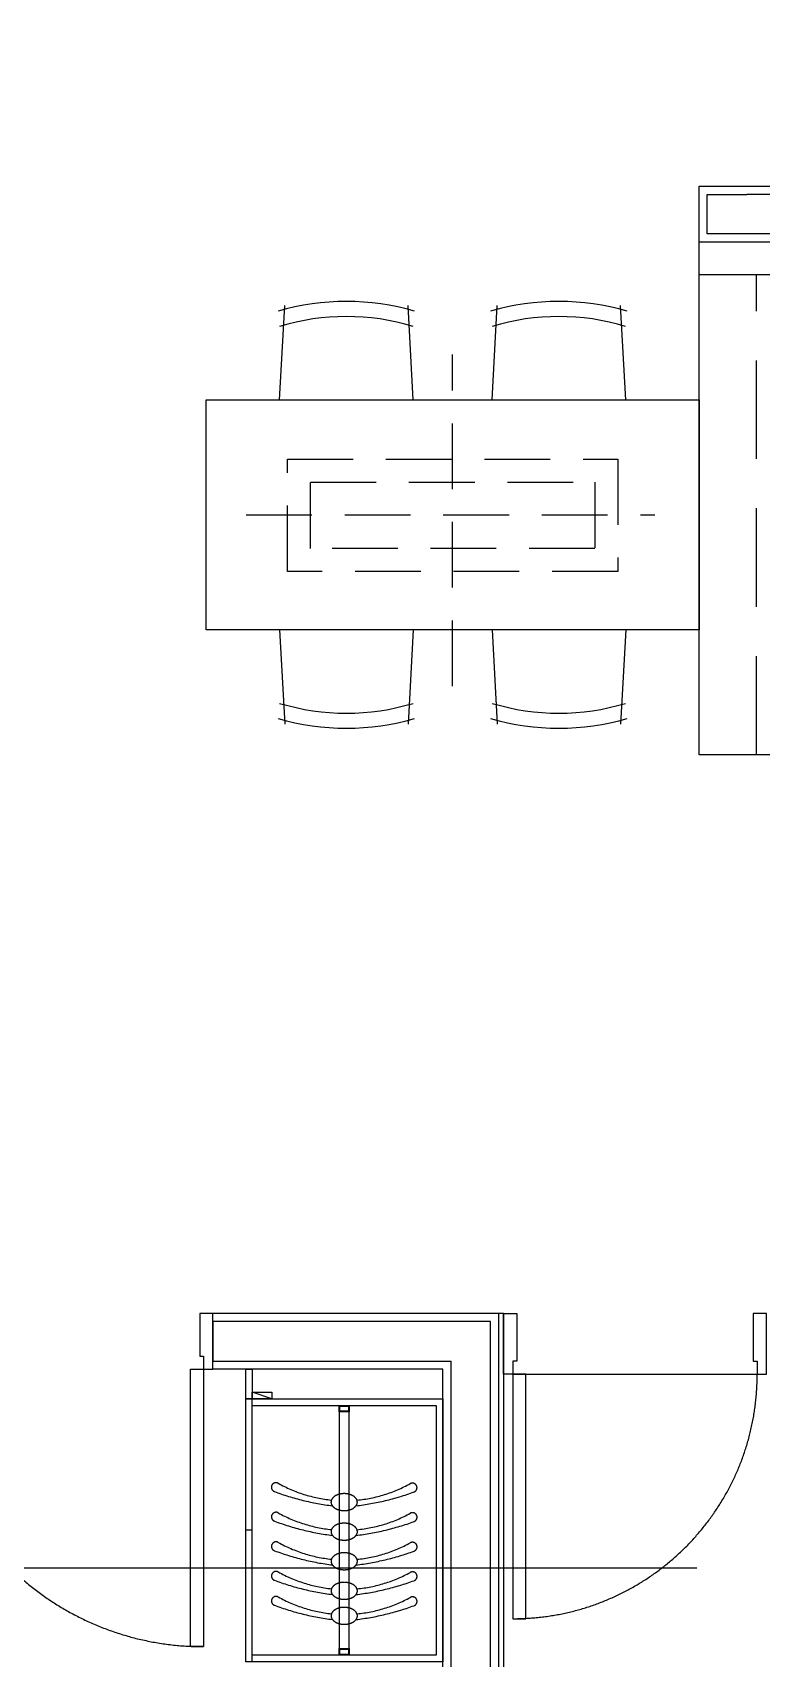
# Model space of a CAD drawing. Header units: millimetres. Extents: x 10000 to 302800, y 6800 to 229018.
# Drawn here: x 182684 to 184903, y 142962 to 147910 of the extents above; entities that cross this region are included whole.
import ezdxf

# ---------------------------------------------------------------- set-up
doc = ezdxf.new("R2010")
doc.units = ezdxf.units.MM
doc.header["$LTSCALE"] = 400
doc.header["$MEASUREMENT"] = 0
for name, pattern in [('X-GRID_5~ROOF$0$CENTER2', [1.125, 0.75, -0.125, 0.125, -0.125]), ('X-ROOM TYPE-SR-2Bay_2_8F 확장형$0$4402_Xref_Grd Flr Pln$0$HIDDEN', [0.375, 0.25, -0.125]), ('X-ROOM TYPE-SR-2Bay_2_8F 확장형$0$CONTINOUS', [0]), ('X-ROOM TYPE-SR-2Bay_2_8F 확장형$0$HIDDEN', [0.375, 0.25, -0.125]), ('X-ROOM TYPE-SR-2Bay_2_8F 확장형$0$X-ROOM TYPE-SR-2bay_1$0$PHANTOM2', [1.25, 0.625, -0.125, 0.125, -0.125, 0.125, -0.125])]:
    doc.linetypes.add(name, pattern=pattern)
doc.layers.get('0').update_dxf_attribs({"linetype": 'CONTINUOUS'})
for name, color, linetype in [('A-DIM1', 7, 'CONTINUOUS'), ('X-EXT_8F$0$A-254', 254, 'CONTINUOUS'), ('X-GRID_5~ROOF$0$A-CEN1', 1, 'X-GRID_5~ROOF$0$CENTER2'), ('X-ROOM TYPE-SR-2Bay_2_8F 확장형$0$.WA_BUILT-IN LOW', 252, 'CONTINUOUS'), ('X-ROOM TYPE-SR-2Bay_2_8F 확장형$0$.WA_Built-in_Lower', 252, 'CONTINUOUS'), ('X-ROOM TYPE-SR-2Bay_2_8F 확장형$0$.WA_Door Swing', 252, 'CONTINUOUS'), ('X-ROOM TYPE-SR-2Bay_2_8F 확장형$0$.WA_Floor-Fin', 252, 'CONTINUOUS'), ('X-ROOM TYPE-SR-2Bay_2_8F 확장형$0$.WA_FP_Furn', 252, 'X-ROOM TYPE-SR-2Bay_2_8F 확장형$0$CONTINOUS'), ('X-ROOM TYPE-SR-2Bay_2_8F 확장형$0$.WA_Light', 252, 'CONTINUOUS'), ('X-ROOM TYPE-SR-2Bay_2_8F 확장형$0$.WA_Wall-Finish', 252, 'CONTINUOUS'), ('X-ROOM TYPE-SR-2Bay_2_8F 확장형$0$A-WALD', 7, 'CONTINUOUS'), ('X-ROOM TYPE-SR-2Bay_2_8F 확장형$0$X-ROOM TYPE-SR-2bay_1$0$__Door-bomba', 252, 'CONTINUOUS'), ('X-ROOM TYPE-SR-2Bay_2_8F 확장형$0$X-ROOM TYPE-SR-3Bay$0$.WA_Furn', 252, 'CONTINUOUS')]:
    doc.layers.add(name, color=color, linetype=linetype)

# ---------------------------------------------------------------- blocks, each defined once
blk = doc.blocks.new('X-EXT_8F')
at = {"layer": 'X-EXT_8F$0$A-254'}
h = blk.add_hatch(dxfattribs=at)
h.set_pattern_fill('LINE', color=252, scale=100, angle=90)
h.set_pattern_definition([(90, (0, 0), (-317.5, 2e-14), [])])
edge = h.paths.add_edge_path()
edge.add_line((214444.8, 68021.2), (188877.6, 70521.2))
edge.add_line((188877.6, 70521.2), (174255.5, 70521.2))
edge.add_arc((174255.5, 68371.2), 2150, 90, 167)
edge.add_line((172160.6, 68854.9), (172053.9, 68392.8))
edge.add_arc((174148.8, 67909.2), 2150, 167, 180)
edge.add_line((171998.8, 67909.2), (171998.8, 38021.2))
edge.add_arc((174148.8, 38021.2), 2150, 180, 270)
edge.add_line((174148.8, 35871.2), (195098.8, 35871.2))
edge.add_line((195098.8, 35871.2), (195098.8, 36521.2))
edge.add_line((195098.8, 36521.2), (174648.8, 36521.2))
edge.add_arc((174648.8, 38021.2), 1500, 180, 270, ccw=False)
edge.add_line((173148.8, 38021.2), (173148.8, 67371.2))
edge.add_arc((174648.8, 67371.2), 1500, 90, 180, ccw=False)
edge.add_line((174648.8, 68871.2), (187974.8, 68871.2))
edge.add_line((187974.8, 68871.2), (202089.9, 68021.2))
edge.add_line((202089.9, 68021.2), (214444.8, 68021.2))
blk = doc.blocks.new('X-GRID_5~ROOF')
at = {"layer": 'X-GRID_5~ROOF$0$A-CEN1', "ltscale": 10}
blk.add_lwpolyline([(251927.3, 47771.2), (158516.9, 47771.2)], dxfattribs=at)
blk = doc.blocks.new('X-ROOM TYPE-SR-2Bay_2_8F 확장형$0$DOOR-800(WET)')
at = {"color": 8, "linetype": 'X-ROOM TYPE-SR-2Bay_2_8F 확장형$0$X-ROOM TYPE-SR-2bay_1$0$PHANTOM2', "ltscale": 200}
blk.add_arc((-92.5, -28), 744, 180, 270, dxfattribs=at)
at = {"layer": 'X-ROOM TYPE-SR-2Bay_2_8F 확장형$0$.WA_Floor-Fin'}
blk.add_line((-92.5, -28), (-92.5, -772), dxfattribs=at)
at = {"layer": 'X-ROOM TYPE-SR-2Bay_2_8F 확장형$0$X-ROOM TYPE-SR-2bay_1$0$__Door-bomba'}
for points in [[(92.5, 0), (92.5, -40), (-52.5, -40), (-52.5, -28), (-92.5, -28), (-92.5, 0)], [(-92.5, -28), (-836.5, -28), (-836.5, -68), (-92.5, -68)], [(92.5, -800), (92.5, -760), (-52.5, -760), (-52.5, -772), (-92.5, -772), (-92.5, -800)]]:
    blk.add_lwpolyline(points, close=True, dxfattribs=at)
blk = doc.blocks.new('X-ROOM TYPE-SR-2Bay_2_8F 확장형$0$DOOR-900')
at = {"linetype": 'X-ROOM TYPE-SR-2Bay_2_8F 확장형$0$X-ROOM TYPE-SR-2bay_1$0$PHANTOM2', "ltscale": 200}
blk.add_arc((-28, -85), 844, 180, 270, dxfattribs=at)
at = {"layer": 'X-ROOM TYPE-SR-2Bay_2_8F 확장형$0$X-ROOM TYPE-SR-2bay_1$0$__Door-bomba'}
for points in [[(-900, 85), (-860, 85), (-860, -45), (-872, -45), (-872, -85), (-900, -85)], [(0, 85), (-40, 85), (-40, -45), (-28, -45), (-28, -85), (0, -85)], [(-28, -85), (-28, -929), (-68, -929), (-68, -85)]]:
    blk.add_lwpolyline(points, close=True, dxfattribs=at)
blk = doc.blocks.new('X-ROOM TYPE-SR-2Bay_2_8F 확장형')
at = {"layer": 'X-ROOM TYPE-SR-2Bay_2_8F 확장형$0$.WA_BUILT-IN LOW', "linetype": 'X-ROOM TYPE-SR-2Bay_2_8F 확장형$0$HIDDEN', "ltscale": 100}
for p, q in [((178838.9, 48266.2), (178838.9, 47526.1)), ((178838.9, 48266.2), (178868.9, 48266.2)), ((178838.9, 48246.3), (178838.9, 48266.2)), ((178838.9, 48266.2), (178868.9, 48266.2)), ((178868.9, 48246.3), (178838.9, 48246.3)), ((178840.9, 48248.3), (178840.9, 48264.2)), ((178840.9, 48264.2), (178866.9, 48264.2)), ((178866.9, 48248.3), (178840.9, 48248.3)), ((178866.9, 48264.2), (178866.9, 48248.3)), ((178868.9, 47526.1), (178868.9, 48266.2)), ((178868.9, 48266.2), (178868.9, 48246.3)), ((178838.9, 47526.1), (178868.9, 47526.1)), ((178838.9, 47506.2), (178838.9, 47526.1)), ((178838.9, 47526.1), (178868.9, 47526.1)), ((178868.9, 47506.2), (178838.9, 47506.2)), ((178868.9, 47506.2), (178838.9, 47506.2)), ((178840.9, 47508.2), (178840.9, 47524.1)), ((178840.9, 47524.1), (178866.9, 47524.1)), ((178866.9, 47508.2), (178840.9, 47508.2)), ((178866.9, 47524.1), (178866.9, 47508.2)), ((178868.9, 47526.1), (178868.9, 47506.2))]:
    blk.add_line(p, q, dxfattribs=at)
for centre, radius, start, end in [((178646.2, 48017.2), 13.9, 60.7368, 249.5651), ((178916, 48741.3), 786.7, 249.5651, 262.832), ((178856.6, 48392.7), 416.5, 240.7368, 264.2338), ((178795.9, 48741.7), 786.7, 276.8344, 290.1013), ((178853.3, 48392.7), 416.5, 275.4326, 298.9296), ((179061.5, 48016), 13.9, 290.1013, 118.9296), ((178646.3, 47927.2), 13.9, 60.7368, 249.5651), ((178916.1, 48651.3), 786.7, 249.5651, 262.832), ((178856.8, 48302.7), 416.5, 240.7368, 264.2338), ((178796.1, 48651.7), 786.7, 276.8344, 290.1013), ((178853.5, 48302.7), 416.5, 275.4326, 298.9296), ((179061.7, 47926), 13.9, 290.1013, 118.9296), ((178646.3, 47837.2), 13.9, 60.7368, 249.5651), ((178856.8, 48212.7), 416.5, 240.7368, 264.2338), ((178853.5, 48212.7), 416.5, 275.4326, 298.9296), ((179061.7, 47836), 13.9, 290.1013, 118.9296), ((178916.1, 48561.3), 786.7, 249.5651, 262.832), ((178796.1, 48561.7), 786.7, 276.8344, 290.1013), ((178646.3, 47747.2), 13.9, 60.7368, 249.5651), ((178856.8, 48122.8), 416.5, 240.7368, 264.2338), ((178853.5, 48122.8), 416.5, 275.4326, 298.9296), ((179061.7, 47746), 13.9, 290.1013, 118.9296), ((178916.1, 48471.4), 786.7, 249.5651, 262.832), ((178796.1, 48471.7), 786.7, 276.8344, 290.1013), ((178646.3, 47671.1), 13.9, 60.7368, 249.5651), ((178916.1, 48395.3), 786.7, 249.5651, 262.832), ((178856.8, 48046.7), 416.5, 240.7368, 264.2338), ((178796.1, 48395.6), 786.7, 276.8344, 290.1013), ((178853.5, 48046.7), 416.5, 275.4326, 298.9296), ((179061.7, 47669.9), 13.9, 290.1013, 118.9296)]:
    blk.add_arc(centre, radius, start, end, dxfattribs=at)
at = {"layer": 'X-ROOM TYPE-SR-2Bay_2_8F 확장형$0$.WA_BUILT-IN LOW', "linetype": 'X-ROOM TYPE-SR-2Bay_2_8F 확장형$0$HIDDEN', "ltscale": 50}
for centre, radius, start, end in [((178848.9, 47953.5), 43.7, 104.7129, 122.5117), ((178853.6, 47935.4), 62.4, 89.8332, 104.7129), ((178853.6, 47935.4), 62.4, 74.9535, 89.8332), ((178858.4, 47953.4), 43.7, 57.1547, 74.9535), ((178830.5, 47972.1), 16.9, 146.9814, 179.8332), ((178830.5, 47972.1), 16.9, 179.8332, 212.685), ((178841.6, 47979.2), 30.1, 212.685, 237.1547), ((178841.6, 47964.9), 30.1, 122.5117, 146.9814), ((178849, 47990.6), 43.7, 237.1547, 254.9535), ((178853.8, 48008.6), 62.4, 254.9535, 269.8332), ((178853.8, 48008.6), 62.4, 269.8332, 284.7129), ((178858.6, 47990.6), 43.7, 284.7129, 302.5117), ((178865.8, 47979.2), 30.1, 302.5117, 326.9814), ((178865.8, 47964.8), 30.1, 32.685, 57.1547), ((178876.9, 47972), 16.9, 326.9814, 359.8332), ((178876.9, 47972), 16.9, 359.8332, 32.685), ((178841.8, 47874.9), 30.1, 122.5117, 146.9814), ((178849, 47863.5), 43.7, 104.7129, 122.5117), ((178853.8, 47845.4), 62.4, 89.8332, 104.7129), ((178853.8, 47845.4), 62.4, 74.9535, 89.8332), ((178858.6, 47863.5), 43.7, 57.1547, 74.9535), ((178866, 47874.8), 30.1, 32.685, 57.1547), ((178830.7, 47882.1), 16.9, 146.9814, 179.8332), ((178830.7, 47882.1), 16.9, 179.8332, 212.685), ((178841.8, 47889.2), 30.1, 212.685, 237.1547), ((178849.1, 47900.6), 43.7, 237.1547, 254.9535), ((178854, 47918.7), 62.4, 254.9535, 269.8332), ((178854, 47918.7), 62.4, 269.8332, 284.7129), ((178858.7, 47900.6), 43.7, 284.7129, 302.5117), ((178866, 47889.2), 30.1, 302.5117, 326.9814), ((178877.1, 47882), 16.9, 359.8332, 32.685), ((178877.1, 47882), 16.9, 326.9814, 359.8332), ((178830.7, 47792.1), 16.9, 146.9814, 179.8332), ((178841.8, 47784.9), 30.1, 122.5117, 146.9814), ((178849, 47773.5), 43.7, 104.7129, 122.5117), ((178853.8, 47755.5), 62.4, 89.8332, 104.7129), ((178853.8, 47755.5), 62.4, 74.9535, 89.8332), ((178858.6, 47773.5), 43.7, 57.1547, 74.9535), ((178866, 47784.9), 30.1, 32.685, 57.1547), ((178877.1, 47792), 16.9, 359.8332, 32.685), ((178830.7, 47792.1), 16.9, 179.8332, 212.685), ((178841.8, 47799.3), 30.1, 212.685, 237.1547), ((178849.1, 47810.6), 43.7, 237.1547, 254.9535), ((178854, 47828.7), 62.4, 254.9535, 269.8332), ((178854, 47828.7), 62.4, 269.8332, 284.7129), ((178858.7, 47810.6), 43.7, 284.7129, 302.5117), ((178866, 47799.2), 30.1, 302.5117, 326.9814), ((178877.1, 47792), 16.9, 326.9814, 359.8332), ((178830.7, 47702.1), 16.9, 146.9814, 179.8332), ((178830.7, 47702.1), 16.9, 179.8332, 212.685), ((178841.8, 47694.9), 30.1, 122.5117, 146.9814), ((178849, 47683.5), 43.7, 104.7129, 122.5117), ((178853.8, 47665.5), 62.4, 89.8332, 104.7129), ((178853.8, 47665.5), 62.4, 74.9535, 89.8332), ((178858.6, 47683.5), 43.7, 57.1547, 74.9535), ((178866, 47694.9), 30.1, 32.685, 57.1547), ((178877.1, 47702), 16.9, 359.8332, 32.685), ((178877.1, 47702), 16.9, 326.9814, 359.8332), ((178841.8, 47709.3), 30.1, 212.685, 237.1547), ((178849.1, 47720.7), 43.7, 237.1547, 254.9535), ((178849, 47607.4), 43.7, 104.7129, 122.5117), ((178854, 47738.7), 62.4, 254.9535, 269.8332), ((178853.8, 47589.4), 62.4, 89.8332, 104.7129), ((178854, 47738.7), 62.4, 269.8332, 284.7129), ((178853.8, 47589.4), 62.4, 74.9535, 89.8332), ((178858.7, 47720.6), 43.7, 284.7129, 302.5117), ((178858.6, 47607.4), 43.7, 57.1547, 74.9535), ((178866, 47709.2), 30.1, 302.5117, 326.9814), ((178830.7, 47626.1), 16.9, 146.9814, 179.8332), ((178830.7, 47626.1), 16.9, 179.8332, 212.685), ((178841.8, 47633.2), 30.1, 212.685, 237.1547), ((178841.8, 47618.9), 30.1, 122.5117, 146.9814), ((178849.1, 47644.6), 43.7, 237.1547, 254.9535), ((178854, 47662.6), 62.4, 254.9535, 269.8332), ((178854, 47662.6), 62.4, 269.8332, 284.7129), ((178858.7, 47644.5), 43.7, 284.7129, 302.5117), ((178866, 47633.1), 30.1, 302.5117, 326.9814), ((178866, 47618.8), 30.1, 32.685, 57.1547), ((178877.1, 47625.9), 16.9, 359.8332, 32.685), ((178877.1, 47625.9), 16.9, 326.9814, 359.8332)]:
    blk.add_arc(centre, radius, start, end, dxfattribs=at)
at = {"layer": 'X-ROOM TYPE-SR-2Bay_2_8F 확장형$0$.WA_Built-in_Lower', "linetype": 'X-ROOM TYPE-SR-2Bay_2_8F 확장형$0$HIDDEN', "ltscale": 3}
blk.add_line((180108.9, 50246.2), (180108.9, 51706.2), dxfattribs=at)
at = {"layer": 'X-ROOM TYPE-SR-2Bay_2_8F 확장형$0$.WA_Built-in_Lower', "ltscale": 150}
for points in [[(181342.9, 49246.2), (182073.9, 49246.2), (182073.9, 51106.2), (180633.9, 51106.2), (180633.9, 50246.2), (179933.9, 50246.2), (179933.9, 51806.2)], [(181362.9, 48646.2), (182673.9, 48646.2), (182673.9, 51706.2), (179933.9, 51706.2)]]:
    blk.add_lwpolyline(points, dxfattribs=at)
at = {"layer": 'X-ROOM TYPE-SR-2Bay_2_8F 확장형$0$.WA_FP_Furn', "ltscale": 0.2}
for p, q in [((178657.2, 51326.2), (178672.7, 51613.3)), ((179063.7, 51326.2), (179048.3, 51613.3)), ((179304, 51326.2), (179319.5, 51613.3)), ((179710.5, 51326.2), (179695, 51613.3)), ((178657.2, 50626.2), (178672.7, 50339.2)), ((179063.7, 50626.2), (179048.3, 50339.2)), ((179304, 50626.2), (179319.5, 50339.2)), ((179710.5, 50626.2), (179695, 50339.2))]:
    blk.add_line(p, q, dxfattribs=at)
blk.add_lwpolyline([(179933.9, 51326.2), (179933.9, 50626.2), (178433.9, 50626.2), (178433.9, 51326.2)], close=True, dxfattribs=at)
for centre, radius, start, end in [((178860.5, 50875), 750.5, 73.9294, 106.0706), ((179507.2, 50875), 750.5, 73.9294, 106.0706), ((178860.5, 50875), 704.7, 73.2466, 106.7534), ((179507.2, 50875), 704.7, 73.2466, 106.7534), ((178860.5, 51077.4), 704.7, 253.2466, 286.7534), ((179507.2, 51077.4), 704.7, 253.2466, 286.7534), ((178860.5, 51077.4), 750.5, 253.9294, 286.0706), ((179507.2, 51077.4), 750.5, 253.9294, 286.0706)]:
    blk.add_arc(centre, radius, start, end, dxfattribs=at)
at = {"layer": 'X-ROOM TYPE-SR-2Bay_2_8F 확장형$0$.WA_Light', "linetype": 'X-ROOM TYPE-SR-2Bay_2_8F 확장형$0$4402_Xref_Grd Flr Pln$0$HIDDEN', "ltscale": 2}
for p, q in [((179183.9, 50454.7), (179183.9, 51464.5)), ((178555.4, 50976.2), (179799.4, 50976.2))]:
    blk.add_line(p, q, dxfattribs=at)
for points in [[(179686.8, 51146), (179686.8, 50804.3), (178680.9, 50804.3), (178680.9, 51146)], [(179616.8, 51076), (179616.8, 50874.3), (178750.9, 50874.3), (178750.9, 51076)]]:
    blk.add_lwpolyline(points, close=True, dxfattribs=at)
at = {"layer": 'X-ROOM TYPE-SR-2Bay_2_8F 확장형$0$.WA_Wall-Finish', "ltscale": 5}
for p, q in [((179933.9, 51806.2), (179933.9, 51976.2)), ((179933.9, 51976.2), (180103.9, 51976.2)), ((180103.9, 51976.2), (182773.9, 51976.2)), ((182773.9, 51806.2), (179933.9, 51806.2))]:
    blk.add_line(p, q, dxfattribs=at)
at = {"layer": 'X-ROOM TYPE-SR-2Bay_2_8F 확장형$0$.WA_Wall-Finish'}
for p, q in [((178453.9, 48376.2), (178453.9, 48546.2)), ((179338.9, 48546.2), (178453.9, 48546.2)), ((179323.9, 48546.2), (179323.9, 45896.2)), ((179153.9, 48376.2), (178453.9, 48376.2)), ((179153.9, 45396.2), (179153.9, 48376.2))]:
    blk.add_line(p, q, dxfattribs=at)
at = {"layer": 'X-ROOM TYPE-SR-2Bay_2_8F 확장형$0$.WA_Wall-Finish', "ltscale": 2}
blk.add_line((179338.9, 48546.2), (179338.9, 45911.2), dxfattribs=at)
at = {"layer": 'X-ROOM TYPE-SR-2Bay_2_8F 확장형$0$A-WALD'}
for p, q in [((179958.9, 51951.2), (180078.9, 51951.2)), ((179958.9, 51831.2), (179958.9, 51951.2)), ((182798.9, 51951.2), (180078.9, 51951.2)), ((182798.9, 51831.2), (179958.9, 51831.2)), ((179298.9, 48521.2), (178453.9, 48521.2)), ((178453.9, 48521.2), (178453.9, 48401.2)), ((179298.9, 45871.2), (179298.9, 48521.2)), ((178453.9, 48401.2), (179178.9, 48401.2)), ((179178.9, 45371.2), (179178.9, 48401.2))]:
    blk.add_line(p, q, dxfattribs=at)
at = {"layer": 'X-ROOM TYPE-SR-2Bay_2_8F 확장형$0$X-ROOM TYPE-SR-3Bay$0$.WA_Furn'}
for p, q in [((178633.9, 48286.2), (178573.9, 48306.2)), ((178573.9, 47486.2), (178573.9, 48286.2)), ((178573.9, 47886.2), (178553.9, 47886.2))]:
    blk.add_line(p, q, dxfattribs=at)
for points in [[(178573.9, 48376.2), (178573.9, 48286.2), (178553.9, 48286.2), (178553.9, 48376.2)], [(178573.9, 48306.2), (178633.9, 48306.2), (178633.9, 48286.2), (178573.9, 48286.2)], [(178553.9, 47486.2), (178553.9, 48286.2), (179153.9, 48286.2), (179153.9, 47486.2)]]:
    blk.add_lwpolyline(points, close=True, dxfattribs=at)
blk.add_lwpolyline([(178573.9, 48266.2), (179133.9, 48266.2), (179133.9, 47506.2), (178573.9, 47506.2)], dxfattribs=at)
at = {"layer": 'X-ROOM TYPE-SR-2Bay_2_8F 확장형$0$.WA_Door Swing'}
blk.add_blockref('X-ROOM TYPE-SR-2Bay_2_8F 확장형$0$DOOR-900', (178453.9, 48461.2), dxfattribs=at)
at = {"layer": 'X-ROOM TYPE-SR-2Bay_2_8F 확장형$0$.WA_Door Swing', "rotation": 90}
blk.add_blockref('X-ROOM TYPE-SR-2Bay_2_8F 확장형$0$DOOR-800(WET)', (179338.9, 48453.7), dxfattribs=at)
blk = doc.blocks.new('X-INT-HOTEL-8F')
blk.add_blockref('X-ROOM TYPE-SR-2Bay_2_8F 확장형', (0, 0))
blk = doc.blocks.new('X-BASE-8F')
for name in ['X-GRID_5~ROOF', 'X-EXT_8F']:
    blk.add_blockref(name, (0, 0))
blk.add_blockref('X-INT-HOTEL-8F', (0, 0))

msp = doc.modelspace()

# ---------------------------------------------------------------- block references
at = {"layer": 'A-DIM1'}
msp.add_blockref('X-BASE-8F', (4779.3, 95465.6), dxfattribs=at)

doc.saveas('drawing.dxf')
